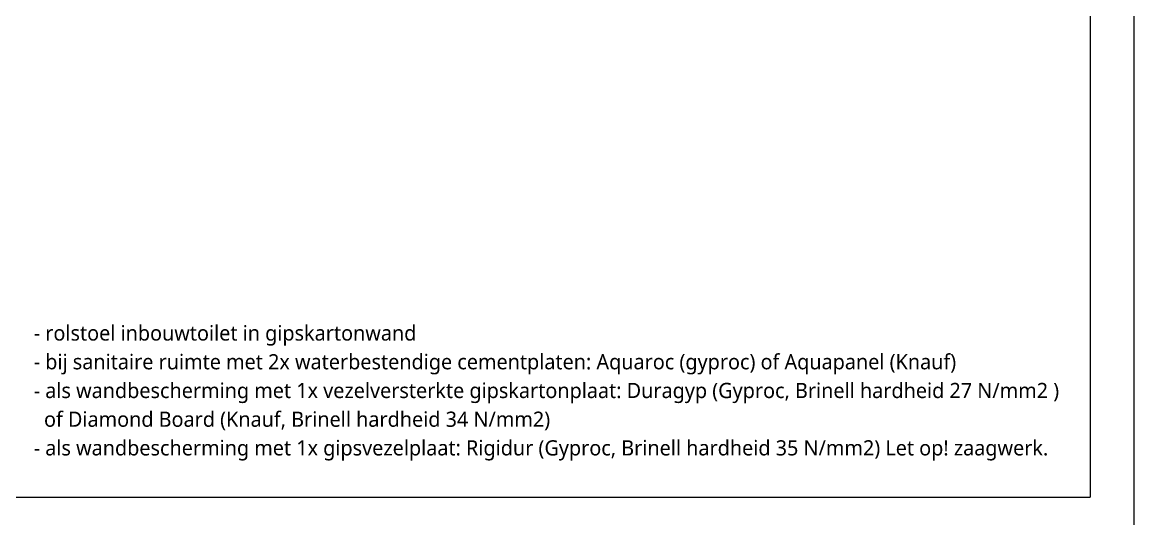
# Model space of a CAD drawing. Header units: millimetres. Extents: x -617 to 12931, y -7813 to -1363.
# Drawn here: x 2331 to 3611, y -6303 to -5731 of the extents above; entities that cross this region are included whole.
import ezdxf

# ---------------------------------------------------------------- set-up
doc = ezdxf.new("R2010")
doc.units = ezdxf.units.MM
doc.layers.add('A-DETL', color=90, linetype='Continuous', lineweight=13)
doc.layers.add('G-ANNO-TEXT', color=231, linetype='Continuous', lineweight=13)
doc.styles.add('Segoe UI_4', font='segoeui.ttf', dxfattribs={"height": 17.5})

msp = doc.modelspace()

# ---------------------------------------------------------------- linework, layer by layer
at = {"layer": 'A-DETL', "lineweight": 18}
for p, q in [((3610.7, -4843.2), (3610.7, -7813.2)), ((3560.7, -5003.2), (3560.7, -6278.2)), ((1560.7, -6278.2), (3560.7, -6278.2))]:
    msp.add_line(p, q, dxfattribs=at)

# ---------------------------------------------------------------- texts
at = {"layer": 'G-ANNO-TEXT', "color": 7, "char_height": 17.5, "attachment_point": 1, "style": 'Segoe UI_4'}
for s, insert, width in [('- rolstoel inbouwtoilet in gipskartonwand', (2344.3, -6080.4), 545.548), ('- bij sanitaire ruimte met 2x waterbestendige cementplaten: Aquaroc (gyproc) of Aquapanel (Knauf)', (2344.3, -6113.5), 1313.966), ('- als wandbescherming met 1x vezelversterkte gipskartonplaat: Duragyp (Gyproc, Brinell hardheid 27 N/mm2 )', (2344.3, -6146.6), 1455.063), ('  of Diamond Board (Knauf, Brinell hardheid 34 N/mm2)', (2344.3, -6179.7), 736.751), ('- als wandbescherming met 1x gipsvezelplaat: Rigidur (Gyproc, Brinell hardheid 35 N/mm2) Let op! zaagwerk. ', (2344.3, -6212.7), 1452.658)]:
    msp.add_mtext(s, dxfattribs=dict(at, insert=insert, width=width))

doc.saveas('drawing.dxf')
